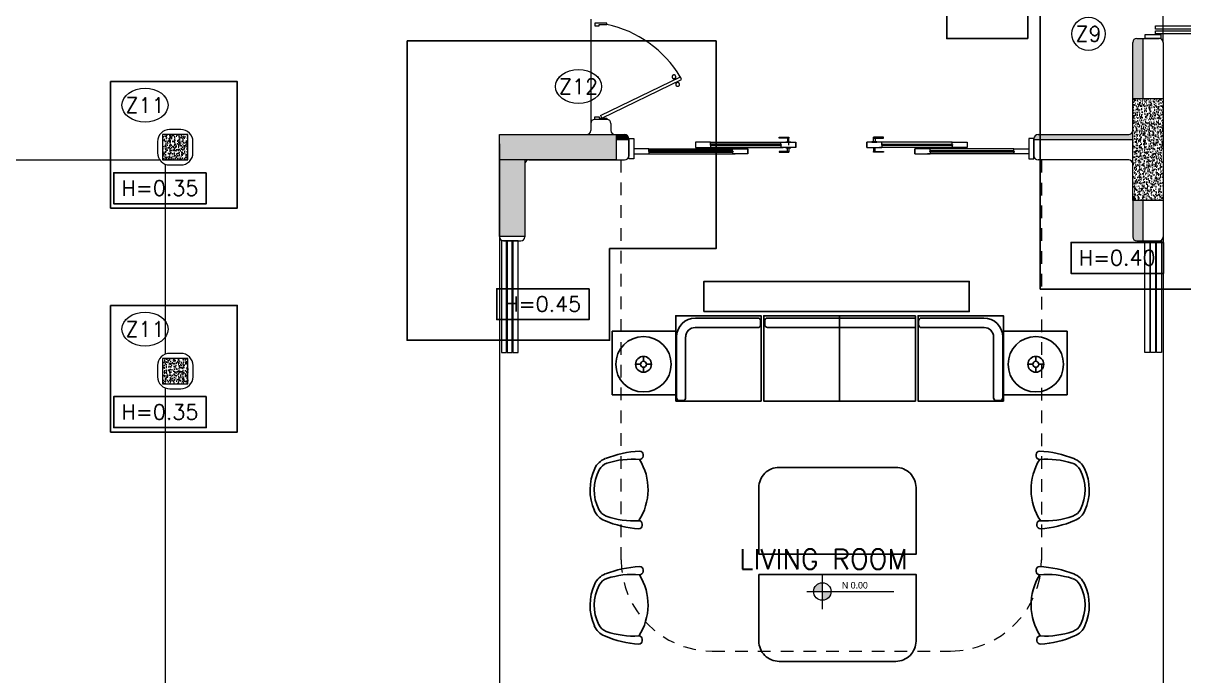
# Model space of a CAD drawing. Header units: metres. Extents: x -232 to 581, y 30 to 789.
# Drawn here: x 108.76 to 120.22, y 527.77 to 534.21 of the extents above; entities that cross this region are included whole.
import ezdxf

# ---------------------------------------------------------------- set-up
doc = ezdxf.new("R2010")
doc.units = ezdxf.units.M
doc.linetypes.add('CONTINUA', pattern=[0])
doc.linetypes.add('HIDDEN2', pattern=[0.1875, 0.125, -0.0625])
for name, color, linetype, lineweight in [('0-S-GRID-IDEN', 1, 'Continuous', 9), ('A-DOOR', 35, 'Continuous', 5), ('A-WALL', 250, 'Continuous', 20), ('baños', 140, 'Continuous', 0), ('Columnas', 7, 'Continuous', 18), ('piscina', 131, 'Continuous', 0), ('SE-2', 252, 'Continuous', 9), ('textos', 7, 'Continuous', 0)]:
    doc.layers.add(name, color=color, linetype=linetype, lineweight=lineweight)
for name, color, linetype in [('001-DIMTEXTO', 4, 'Continuous'), ('DIMTEXTO', 4, 'Continuous'), ('HATCH', 8, 'Continuous'), ('MOBILIARIOS', 252, 'Continuous'), ('ZAPATAS', 6, 'Continuous')]:
    doc.layers.add(name, color=color, linetype=linetype)
doc.layers.add('PISO', color=7, linetype='Continuous', lineweight=5, true_color=0xe6e6e6)
doc.layers.add('Techos 1', color=7, linetype='HIDDEN2', lineweight=9, true_color=0x42391a)
doc.layers.add('RELLENO SECCION', color=8, linetype='Continuous', lineweight=0, transparency=0.4)
doc.styles.add('ESC100-2mm', font='arial.ttf', dxfattribs={"height": 0.15})
doc.styles.add('SMPLEX', font='simplex.shx')
doc.styles.get("Standard").update_dxf_attribs({"font": 'arial.ttf'})
pattern_1 = [(50, (109.59505, -7.243447), (0.058299094, -0.005100507), [0.006096, -0.067056]), (355, (109.59505, -7.24345), (-0.011277895, 0.06113819), [0.0048768, -0.053644987]), (100.451445, (109.59991, -7.24387), (0.0470212, 0.05603768), [0.005180803, -0.056988878]), (46.1842, (109.59505, -7.22719), (0.086745293, -0.013453545), [0.009144, -0.100584]), (96.63556, (109.60228, -7.22831), (0.07596932, 0.07917636), [0.00777121, -0.085483395]), (351.18415, (109.59505, -7.22719), (0.07596932, 0.07917636), [0.00731519, -0.080467114]), (21, (109.60318, -7.231255), (0.048516605, -0.032724863), [0.006096, -0.067056]), (326, (109.60318, -7.231255), (0.01977665, 0.05894015), [0.0048768, -0.0536448]), (71.451445, (109.607223, -7.23398), (0.068293254, 0.026215286), [0.005180803, -0.05698878]), (37.5, (109.595052, -7.243447), (0.000988353, 0.0270576124), [0, -0.05299456, 0, -0.0544576, 0, -0.053848]), (7.5, (109.595052, -7.243447), (0.021382292, 0.032057784), [0, -0.03104896, 0, -0.05177536, 0, -0.0205232]), (327.5, (109.576927, -7.243447), (0.0433889905, -0.001833198), [0, -0.02032, 0, -0.0633984, 0, -0.0841248]), (317.5, (109.5688, -7.243447), (0.047401338, 0.008136477), [0, -0.026416, 0, -0.04210304, 0, -0.0597408])]

# ---------------------------------------------------------------- blocks, each defined once
blk = doc.blocks.new('20.03 cimentacion')
at = {"layer": 'DIMTEXTO', "color": 18, "true_color": 0x000000}
for points in [[(112.568, -8.157), (111.655, -8.157), (111.655, -8.463), (112.568, -8.463)], [(122.015, -8.845), (121.103, -8.845), (121.103, -9.151), (122.015, -9.151)], [(116.346, -9.301), (115.434, -9.301), (115.434, -9.606), (116.346, -9.606)], [(112.568, -10.367), (111.655, -10.367), (111.655, -10.673), (112.568, -10.673)]]:
    blk.add_lwpolyline(points, close=True, dxfattribs=at)
at = {"layer": 'ZAPATAS', "color": 18, "lineweight": 25, "true_color": 0x000000}
for points in [[(120.799, -6.501), (122.899, -6.501), (122.899, -9.305), (120.799, -9.305)], [(114.549, -6.856), (114.549, -9.81), (116.549, -9.81), (116.549, -8.906), (117.599, -8.906), (117.599, -6.856)], [(111.624, -7.256), (112.874, -7.256), (112.874, -8.506), (111.624, -8.506)], [(111.624, -9.466), (112.874, -9.466), (112.874, -10.716), (111.624, -10.716)]]:
    blk.add_lwpolyline(points, close=True, dxfattribs=at)
at = {"layer": 'DIMTEXTO', "color": 18, "true_color": 0x000000, "char_height": 0.15, "attachment_point": 5, "rotation": 0, "style": 'SMPLEX', "bg_fill": 3, "box_fill_scale": 1.1, "bg_fill_color": 256, "bg_fill_true_color": 13158600, "bg_fill_transparency": 0}
for s, insert in [('\\A1;Z9', (121.275, -6.786)), ('\\A1;Z12', (116.242, -7.305)), ('\\A1;Z11', (111.963, -7.49)), ('\\A1;H=0.35', (112.111, -8.308)), ('\\A1;H=0.40', (121.558, -8.996)), ('\\A1;H=0.45', (115.889, -9.452)), ('\\A1;Z11', (111.963, -9.7)), ('\\A1;H=0.35', (112.111, -10.518))]:
    blk.add_mtext(s, dxfattribs=dict(at, insert=insert))
at = {"layer": '0-S-GRID-IDEN', "color": 18, "true_color": 0x000000}
blk.add_circle((121.275, -6.786), 0.164, dxfattribs=at)
for centre in [(116.242, -7.305), (111.963, -7.49), (111.963, -9.7)]:
    blk.add_ellipse(centre, major_axis=(0.228, 0), ratio=0.736432, dxfattribs=at)
blk = doc.blocks.new('puerta 1.00')
at = {"layer": 'A-DOOR'}
for p, q in [((-0.15, -0.012), (-0.937, -0.395)), ((-0.138, -0.038), (-0.925, -0.42)), ((-0.138, -0.038), (-0.15, -0.012)), ((-0.937, -0.395), (-0.925, -0.42)), ((-0.895, -0.374), (-0.9, -0.364)), ((-0.878, -0.366), (-0.883, -0.356)), ((-0.882, -0.4), (-0.877, -0.41)), ((-0.865, -0.392), (-0.86, -0.402))]:
    blk.add_line(p, q, dxfattribs=at)
for points in [[(-0.08, 0), (-0.08, -0.025), (-0.125, -0.025), (-0.125, -0.012), (-0.2, -0.012), (-0.2, 0), (-0.08, 0)], [(-0.08, -0.95), (-0.08, -0.925), (-0.125, -0.925), (-0.125, -0.937), (-0.2, -0.937), (-0.2, -0.95), (-0.08, -0.95)]]:
    blk.add_lwpolyline(points, dxfattribs=at)
blk.add_arc((0.037, 0.16), 1.123, 211.1336, 257.8343, dxfattribs=at)
for points in [[(-0.898, -0.364), (-0.903, -0.364), (-0.912, -0.359), (-0.917, -0.35), (-0.917, -0.34), (-0.912, -0.332), (-0.903, -0.327), (-0.893, -0.327), (-0.884, -0.332), (-0.879, -0.34), (-0.879, -0.35), (-0.884, -0.359), (-0.893, -0.364), (-0.898, -0.364)], [(-0.862, -0.439), (-0.867, -0.439), (-0.875, -0.434), (-0.88, -0.426), (-0.88, -0.416), (-0.875, -0.407), (-0.867, -0.402), (-0.857, -0.402), (-0.848, -0.407), (-0.843, -0.416), (-0.843, -0.426), (-0.848, -0.434), (-0.857, -0.439), (-0.862, -0.439)]]:
    blk.add_open_spline(points, degree=2, dxfattribs=at)
blk = doc.blocks.new('A$C19a6c55b')
at = {"layer": 'A-DOOR'}
for points in [[(0, 3.563), (0.155, 3.563), (0.155, 3.6), (0, 3.6)], [(0.101, 3.525), (1.036, 3.525), (1.036, 3.555), (0.101, 3.555)], [(0.101, 3.477), (1.036, 3.477), (1.036, 3.508), (0.101, 3.508)], [(0.101, 0.123), (1.036, 0.123), (1.036, 0.092), (0.101, 0.092)], [(0, 0.037), (0.155, 0.037), (0.155, 0), (0, 0)], [(0.101, 0.075), (1.036, 0.075), (1.036, 0.045), (0.101, 0.045)]]:
    blk.add_lwpolyline(points, close=True, dxfattribs=at)
blk = doc.blocks.new('A$Ce5805d30')
at = {"layer": 'MOBILIARIOS'}
for p, q in [((0.5483, 0.5483, -0.3418), (0, 0.5483, -0.3418)), ((0, 0.5483, -0.3418), (0, 0, -0.3418)), ((0.5483, 0, -0.3418), (0.5483, 0.5483, -0.3418)), ((0.2635, 0.2954, -0.3418), (0.2635, 0.338, -0.3418)), ((0.2379, 0.2699, -0.3418), (0.1954, 0.2699, -0.3418)), ((0.2635, 0.2444, -0.3418), (0.2635, 0.2018, -0.3418)), ((0.289, 0.2699, -0.3418), (0.3315, 0.2699, -0.3418)), ((0, 0, -0.3418), (0.5483, 0, -0.3418))]:
    blk.add_line(p, q, dxfattribs=at)
for radius in [0.2382, 0.0681, 0.0255]:
    blk.add_circle((0.2635, 0.2699, -0.3418), radius, dxfattribs=at)
blk = doc.blocks.new('20.03.2026 LN 09 PRIMER NIVEL ARQ')
at = {"layer": 'HATCH'}
h = blk.add_hatch(dxfattribs=at)
h.set_pattern_fill('AR-CONC', color=1, scale=0.00032)
h.set_pattern_definition(pattern_1)
h.paths.add_polyline_path([(16.214, -48.893), (15.914, -48.893), (15.914, -47.888), (16.214, -47.888)])
h = blk.add_hatch(dxfattribs=at)
h.set_pattern_fill('AR-CONC', color=1, scale=0.00032)
h.set_pattern_definition(pattern_1)
h.paths.add_polyline_path([(6.339, -48.493), (6.589, -48.493), (6.589, -48.243), (6.339, -48.243)])
h = blk.add_hatch(dxfattribs=at)
h.set_pattern_fill('AR-CONC', color=1, scale=0.00032)
h.set_pattern_definition(pattern_1)
h.paths.add_polyline_path([(9.914, -49.248), (9.664, -49.248), (9.664, -48.243), (10.814, -48.243), (10.814, -48.493), (9.914, -48.493)])
h = blk.add_hatch(dxfattribs=at)
h.set_pattern_fill('AR-CONC', color=1, scale=0.00032)
h.set_pattern_definition(pattern_1)
h.paths.add_polyline_path([(6.339, -50.703), (6.589, -50.703), (6.589, -50.453), (6.339, -50.453)])
at = {"layer": 'RELLENO SECCION'}
h = blk.add_hatch(color=1, dxfattribs=at)
h.dxf.hatch_style = 1
h.paths.add_polyline_path([(15.914, -47.888), (16.014, -47.888), (16.014, -47.293), (15.954, -47.293, 0.414214), (15.914, -47.333)])
h = blk.add_hatch(color=1, dxfattribs=at)
h.dxf.hatch_style = 1
h.paths.add_polyline_path([(14.979, -48.243, 0.414214), (14.939, -48.283), (14.939, -48.293), (15.914, -48.293), (15.914, -48.203, -0.414214), (15.874, -48.243)])
h = blk.add_hatch(color=1, dxfattribs=at)
h.dxf.hatch_style = 1
h.paths.add_polyline_path([(10.814, -48.243), (10.814, -48.293), (10.939, -48.293), (10.939, -48.283, 0.414297), (10.899, -48.243)])
h = blk.add_hatch(color=1, dxfattribs=at)
h.dxf.hatch_style = 1
h.paths.add_polyline_path([(16.014, -48.893), (15.914, -48.893), (15.914, -49.253, 0.414214), (15.954, -49.293), (16.014, -49.293)])
at = {"layer": 'textos', "transparency": 33554534}
h = blk.add_hatch(color=1, dxfattribs=at)
h.dxf.hatch_style = 1
h.paths.add_polyline_path([(12.85, -52.668, 0.414214), (12.764, -52.754), (12.85, -52.754)])
h.paths.add_polyline_path([(12.937, -52.754), (12.85, -52.754), (12.85, -52.841, 0.414214)])
at = {"layer": 'A-DOOR', "color": 1}
for p, q in [((11.747, -48.319), (11.597, -48.319)), ((11.597, -48.319), (11.597, -48.369)), ((11.747, -48.319), (11.597, -48.319)), ((11.597, -48.319), (11.597, -48.369)), ((11.747, -48.341), (11.747, -48.319)), ((11.747, -48.319), (12.465, -48.319)), ((11.747, -48.341), (11.747, -48.319)), ((11.747, -48.319), (12.465, -48.319)), ((11.752, -48.336), (11.747, -48.336)), ((11.752, -48.336), (11.747, -48.336)), ((11.752, -48.336), (11.752, -48.341)), ((12.434, -48.336), (11.752, -48.336)), ((11.752, -48.336), (11.752, -48.341)), ((12.434, -48.336), (11.752, -48.336)), ((12.434, -48.336), (12.439, -48.336)), ((12.434, -48.336), (12.434, -48.341)), ((12.434, -48.336), (12.439, -48.336)), ((12.434, -48.336), (12.434, -48.341)), ((12.439, -48.319), (12.589, -48.319)), ((12.439, -48.341), (12.439, -48.319)), ((12.439, -48.319), (12.589, -48.319)), ((12.439, -48.341), (12.439, -48.319)), ((12.506, -48.278), (12.506, -48.314)), ((12.506, -48.278), (12.506, -48.314)), ((12.521, -48.313), (12.521, -48.269)), ((12.521, -48.349), (12.521, -48.304)), ((12.589, -48.369), (12.589, -48.319)), ((12.589, -48.319), (12.589, -48.369)), ((12.589, -48.369), (12.589, -48.319)), ((12.589, -48.319), (12.589, -48.369)), ((13.289, -48.369), (13.289, -48.319)), ((13.439, -48.319), (13.289, -48.319)), ((13.289, -48.319), (13.289, -48.369)), ((13.289, -48.369), (13.289, -48.319)), ((13.439, -48.319), (13.289, -48.319)), ((13.289, -48.319), (13.289, -48.369)), ((13.356, -48.314), (13.356, -48.269)), ((13.356, -48.314), (13.356, -48.269)), ((13.371, -48.278), (13.371, -48.314)), ((13.371, -48.278), (13.371, -48.314)), ((14.131, -48.319), (13.413, -48.319)), ((14.131, -48.319), (13.413, -48.319)), ((13.439, -48.341), (13.439, -48.319)), ((13.439, -48.341), (13.439, -48.319)), ((13.444, -48.336), (13.439, -48.336)), ((13.444, -48.336), (13.439, -48.336)), ((13.444, -48.336), (14.126, -48.336)), ((13.444, -48.336), (13.444, -48.341)), ((13.444, -48.336), (14.126, -48.336)), ((13.444, -48.336), (13.444, -48.341)), ((14.126, -48.336), (14.131, -48.336)), ((14.126, -48.336), (14.126, -48.341)), ((14.126, -48.336), (14.131, -48.336)), ((14.126, -48.336), (14.126, -48.341)), ((14.131, -48.319), (14.281, -48.319)), ((14.131, -48.341), (14.131, -48.319)), ((14.131, -48.319), (14.281, -48.319)), ((14.131, -48.341), (14.131, -48.319)), ((14.281, -48.319), (14.281, -48.369)), ((14.281, -48.319), (14.281, -48.369)), ((11.139, -48.383), (10.989, -48.383)), ((10.989, -48.383), (10.989, -48.433)), ((11.139, -48.383), (10.989, -48.383)), ((10.989, -48.383), (10.989, -48.433)), ((10.989, -48.433), (11.139, -48.433)), ((10.989, -48.433), (11.139, -48.433)), ((11.134, -48.406), (11.134, -48.411)), ((11.134, -48.406), (11.969, -48.406)), ((11.134, -48.406), (11.134, -48.411)), ((11.134, -48.406), (11.969, -48.406)), ((11.134, -48.411), (11.969, -48.411)), ((11.134, -48.411), (11.969, -48.411)), ((11.139, -48.406), (11.139, -48.383)), ((11.139, -48.383), (11.99, -48.383)), ((11.139, -48.406), (11.139, -48.383)), ((11.139, -48.383), (11.99, -48.383)), ((11.144, -48.401), (11.139, -48.401)), ((11.144, -48.401), (11.139, -48.401)), ((11.139, -48.411), (11.139, -48.433)), ((11.139, -48.411), (11.139, -48.433)), ((11.144, -48.415), (11.139, -48.415)), ((11.144, -48.415), (11.139, -48.415)), ((11.139, -48.433), (11.99, -48.433)), ((11.139, -48.433), (11.99, -48.433)), ((11.144, -48.401), (11.144, -48.406)), ((11.959, -48.401), (11.144, -48.401)), ((11.144, -48.401), (11.144, -48.406)), ((11.959, -48.401), (11.144, -48.401)), ((11.144, -48.415), (11.144, -48.411)), ((11.144, -48.415), (11.144, -48.411)), ((11.144, -48.415), (11.959, -48.415)), ((11.144, -48.415), (11.959, -48.415)), ((11.597, -48.369), (11.747, -48.369)), ((11.597, -48.369), (11.747, -48.369)), ((11.742, -48.341), (11.742, -48.346)), ((11.742, -48.341), (12.444, -48.341)), ((11.742, -48.341), (11.742, -48.346)), ((11.742, -48.341), (12.444, -48.341)), ((11.742, -48.346), (12.444, -48.346)), ((11.742, -48.346), (12.444, -48.346)), ((11.747, -48.346), (11.747, -48.369)), ((11.747, -48.346), (11.747, -48.369)), ((11.752, -48.351), (11.747, -48.351)), ((11.752, -48.351), (11.747, -48.351)), ((11.747, -48.369), (12.465, -48.369)), ((11.747, -48.369), (12.465, -48.369)), ((11.752, -48.351), (11.752, -48.346)), ((11.752, -48.351), (11.752, -48.346)), ((11.752, -48.351), (12.434, -48.351)), ((11.752, -48.351), (12.434, -48.351)), ((11.959, -48.401), (11.964, -48.401)), ((11.959, -48.401), (11.959, -48.406)), ((11.959, -48.401), (11.964, -48.401)), ((11.959, -48.401), (11.959, -48.406)), ((11.959, -48.415), (11.959, -48.411)), ((11.959, -48.415), (11.959, -48.411)), ((11.959, -48.415), (11.964, -48.415)), ((11.959, -48.415), (11.964, -48.415)), ((11.964, -48.383), (12.114, -48.383)), ((11.964, -48.406), (11.964, -48.383)), ((11.964, -48.383), (12.114, -48.383)), ((11.964, -48.406), (11.964, -48.383)), ((11.964, -48.411), (11.964, -48.433)), ((11.964, -48.411), (11.964, -48.433)), ((12.114, -48.433), (11.964, -48.433)), ((12.114, -48.433), (11.964, -48.433)), ((11.969, -48.406), (11.969, -48.411)), ((11.969, -48.406), (11.969, -48.411)), ((12.114, -48.433), (12.114, -48.383)), ((12.114, -48.383), (12.114, -48.433)), ((12.114, -48.433), (12.114, -48.383)), ((12.114, -48.383), (12.114, -48.433)), ((12.434, -48.351), (12.434, -48.346)), ((12.434, -48.351), (12.434, -48.346)), ((12.434, -48.351), (12.439, -48.351)), ((12.434, -48.351), (12.439, -48.351)), ((12.439, -48.346), (12.439, -48.369)), ((12.439, -48.346), (12.439, -48.369)), ((12.589, -48.369), (12.439, -48.369)), ((12.589, -48.369), (12.439, -48.369)), ((12.444, -48.341), (12.444, -48.346)), ((12.444, -48.341), (12.444, -48.346)), ((12.506, -48.409), (12.506, -48.374)), ((12.506, -48.409), (12.506, -48.374)), ((12.521, -48.374), (12.521, -48.418)), ((12.521, -48.374), (12.521, -48.418)), ((13.289, -48.369), (13.439, -48.369)), ((13.289, -48.369), (13.439, -48.369)), ((13.356, -48.374), (13.356, -48.418)), ((13.356, -48.374), (13.356, -48.418)), ((13.371, -48.409), (13.371, -48.374)), ((13.371, -48.409), (13.371, -48.374)), ((14.131, -48.369), (13.413, -48.369)), ((14.131, -48.369), (13.413, -48.369)), ((14.136, -48.341), (13.434, -48.341)), ((13.434, -48.341), (13.434, -48.346)), ((14.136, -48.341), (13.434, -48.341)), ((13.434, -48.341), (13.434, -48.346)), ((14.136, -48.346), (13.434, -48.346)), ((14.136, -48.346), (13.434, -48.346)), ((13.439, -48.346), (13.439, -48.369)), ((13.439, -48.346), (13.439, -48.369)), ((13.444, -48.351), (13.439, -48.351)), ((13.444, -48.351), (13.439, -48.351)), ((13.444, -48.351), (13.444, -48.346)), ((13.444, -48.351), (13.444, -48.346)), ((14.126, -48.351), (13.444, -48.351)), ((14.126, -48.351), (13.444, -48.351)), ((13.764, -48.433), (13.764, -48.383)), ((13.914, -48.383), (13.764, -48.383)), ((13.764, -48.383), (13.764, -48.433)), ((13.764, -48.433), (13.764, -48.383)), ((13.914, -48.383), (13.764, -48.383)), ((13.764, -48.383), (13.764, -48.433)), ((13.764, -48.433), (13.914, -48.433)), ((13.764, -48.433), (13.914, -48.433)), ((14.739, -48.383), (13.888, -48.383)), ((14.739, -48.383), (13.888, -48.383)), ((14.739, -48.433), (13.888, -48.433)), ((14.739, -48.433), (13.888, -48.433)), ((14.744, -48.406), (13.909, -48.406)), ((13.909, -48.406), (13.909, -48.411)), ((14.744, -48.406), (13.909, -48.406)), ((13.909, -48.406), (13.909, -48.411)), ((14.744, -48.411), (13.909, -48.411)), ((14.744, -48.411), (13.909, -48.411)), ((13.914, -48.406), (13.914, -48.383)), ((13.914, -48.406), (13.914, -48.383)), ((13.919, -48.401), (13.914, -48.401)), ((13.919, -48.401), (13.914, -48.401)), ((13.914, -48.411), (13.914, -48.433)), ((13.914, -48.411), (13.914, -48.433)), ((13.919, -48.415), (13.914, -48.415)), ((13.919, -48.415), (13.914, -48.415)), ((13.919, -48.401), (14.734, -48.401)), ((13.919, -48.401), (13.919, -48.406)), ((13.919, -48.401), (14.734, -48.401)), ((13.919, -48.401), (13.919, -48.406)), ((13.919, -48.415), (13.919, -48.411)), ((13.919, -48.415), (13.919, -48.411)), ((14.734, -48.415), (13.919, -48.415)), ((14.734, -48.415), (13.919, -48.415)), ((14.126, -48.351), (14.126, -48.346)), ((14.126, -48.351), (14.126, -48.346)), ((14.126, -48.351), (14.131, -48.351)), ((14.126, -48.351), (14.131, -48.351)), ((14.131, -48.346), (14.131, -48.369)), ((14.131, -48.346), (14.131, -48.369)), ((14.281, -48.369), (14.131, -48.369)), ((14.281, -48.369), (14.131, -48.369)), ((14.136, -48.341), (14.136, -48.346)), ((14.136, -48.341), (14.136, -48.346)), ((14.734, -48.401), (14.739, -48.401)), ((14.734, -48.401), (14.734, -48.406)), ((14.734, -48.401), (14.739, -48.401)), ((14.734, -48.401), (14.734, -48.406)), ((14.734, -48.415), (14.734, -48.411)), ((14.734, -48.415), (14.734, -48.411)), ((14.734, -48.415), (14.739, -48.415)), ((14.734, -48.415), (14.739, -48.415)), ((14.739, -48.383), (14.889, -48.383)), ((14.739, -48.406), (14.739, -48.383)), ((14.739, -48.383), (14.889, -48.383)), ((14.739, -48.406), (14.739, -48.383)), ((14.739, -48.411), (14.739, -48.433)), ((14.739, -48.411), (14.739, -48.433)), ((14.889, -48.433), (14.739, -48.433)), ((14.889, -48.433), (14.739, -48.433)), ((14.744, -48.406), (14.744, -48.411)), ((14.744, -48.406), (14.744, -48.411)), ((14.889, -48.383), (14.889, -48.433)), ((14.889, -48.383), (14.889, -48.433))]:
    blk.add_line(p, q, dxfattribs=at)
for points in [[(10.989, -48.483), (10.939, -48.483), (10.939, -48.283), (10.989, -48.283)], [(10.989, -48.483), (10.939, -48.483), (10.939, -48.283), (10.989, -48.283)], [(12.521, -48.269), (12.521, -48.278), (12.424, -48.278), (12.424, -48.269)], [(12.521, -48.269), (12.521, -48.278), (12.424, -48.278), (12.424, -48.269)], [(12.539, -48.319), (12.489, -48.319), (12.489, -48.314), (12.539, -48.314)], [(12.539, -48.319), (12.489, -48.319), (12.489, -48.314), (12.539, -48.314)], [(13.339, -48.319), (13.389, -48.319), (13.389, -48.314), (13.339, -48.314)], [(13.339, -48.319), (13.389, -48.319), (13.389, -48.314), (13.339, -48.314)], [(13.356, -48.269), (13.356, -48.278), (13.454, -48.278), (13.454, -48.269)], [(13.356, -48.269), (13.356, -48.278), (13.454, -48.278), (13.454, -48.269)], [(14.889, -48.483), (14.939, -48.483), (14.939, -48.283), (14.889, -48.283)], [(14.889, -48.483), (14.939, -48.483), (14.939, -48.283), (14.889, -48.283)], [(12.521, -48.418), (12.521, -48.409), (12.424, -48.409), (12.424, -48.418)], [(12.521, -48.418), (12.521, -48.409), (12.424, -48.409), (12.424, -48.418)], [(12.539, -48.369), (12.489, -48.369), (12.489, -48.374), (12.539, -48.374)], [(12.539, -48.369), (12.489, -48.369), (12.489, -48.374), (12.539, -48.374)], [(13.339, -48.369), (13.389, -48.369), (13.389, -48.374), (13.339, -48.374)], [(13.339, -48.369), (13.389, -48.369), (13.389, -48.374), (13.339, -48.374)], [(13.356, -48.418), (13.356, -48.409), (13.454, -48.409), (13.454, -48.418)], [(13.356, -48.418), (13.356, -48.409), (13.454, -48.409), (13.454, -48.418)], [(9.684, -50.393), (9.734, -50.393), (9.734, -49.293), (9.684, -49.293)], [(9.739, -50.393), (9.789, -50.393), (9.789, -49.293), (9.739, -49.293)], [(9.797, -50.393), (9.847, -50.393), (9.847, -49.293), (9.797, -49.293)], [(16.034, -49.293), (16.084, -49.293), (16.084, -50.393), (16.034, -50.393)], [(16.089, -49.293), (16.139, -49.293), (16.139, -50.393), (16.089, -50.393)], [(16.147, -49.293), (16.197, -49.293), (16.197, -50.393), (16.147, -50.393)]]:
    blk.add_lwpolyline(points, close=True, dxfattribs=at)
at = {"layer": 'A-WALL', "color": 1}
for p, q in [((15.954, -47.293), (16.174, -47.293)), ((16.014, -47.293), (16.014, -47.888)), ((15.914, -47.888), (15.914, -47.333)), ((16.214, -47.333), (16.214, -48.543)), ((10.724, -48.093), (10.604, -48.093)), ((10.564, -48.133), (10.564, -48.203)), ((10.764, -48.133), (10.764, -48.203)), ((9.664, -48.333), (9.664, -49.253)), ((10.814, -48.243), (10.899, -48.243)), ((10.814, -48.293), (10.939, -48.293)), ((10.939, -48.283), (10.939, -48.455)), ((10.939, -48.328), (10.939, -48.438)), ((14.939, -48.283), (14.939, -48.453)), ((14.939, -48.293), (15.914, -48.293)), ((14.939, -48.328), (14.939, -48.438)), ((14.979, -48.243), (15.874, -48.243)), ((9.954, -48.493), (10.899, -48.493)), ((15.874, -48.493), (14.979, -48.493)), ((16.214, -48.543), (16.214, -49.253)), ((9.914, -48.583), (9.914, -49.253)), ((15.914, -48.893), (15.914, -49.253)), ((16.014, -48.893), (16.014, -49.293)), ((15.954, -49.293), (16.174, -49.293))]:
    blk.add_line(p, q, dxfattribs=at)
at = {"layer": 'A-WALL', "color": 1, "transparency": 33554684}
for p, q in [((9.704, -49.293), (9.874, -49.293)), ((9.794, -49.293), (9.734, -49.293))]:
    blk.add_line(p, q, dxfattribs=at)
at = {"layer": 'A-WALL', "color": 1}
for points in [[(6.408, -48.543), (6.518, -48.543, 0.414214), (6.638, -48.423), (6.638, -48.313, 0.414214), (6.518, -48.193), (6.408, -48.193, 0.414214), (6.288, -48.313), (6.288, -48.423, 0.414214)], [(6.409, -50.753), (6.519, -50.753, 0.414214), (6.639, -50.633), (6.639, -50.523, 0.414214), (6.519, -50.403), (6.409, -50.403, 0.414214), (6.289, -50.523), (6.289, -50.633, 0.414214)]]:
    blk.add_lwpolyline(points, format="xyb", close=True, dxfattribs=at)
for centre, start, end in [((15.954, -47.333), 90, 180), ((16.174, -47.333), 0, 90), ((10.604, -48.133), 90, 180), ((10.724, -48.133), 360, 90), ((10.524, -48.203), 270, 0), ((10.804, -48.203), 180, 270), ((15.874, -48.203), 270, 360), ((10.899, -48.283), 0, 90), ((14.979, -48.283), 90, 180), ((10.899, -48.453), 270, 0), ((14.979, -48.453), 180, 270), ((9.954, -48.533), 90.0048, 180), ((15.874, -48.533), 360, 90), ((9.704, -49.253), 180, 270), ((9.874, -49.253), 270, 0), ((15.954, -49.253), 180, 270), ((16.174, -49.253), 270, 0)]:
    blk.add_arc(centre, 0.04, start, end, dxfattribs=at)
at = {"layer": 'Columnas', "color": 1}
for points in [[(16.214, -48.893), (15.914, -48.893), (15.914, -47.888), (16.214, -47.888)], [(6.339, -48.493), (6.589, -48.493), (6.589, -48.243), (6.339, -48.243)], [(9.664, -48.243), (10.814, -48.243), (10.814, -48.493), (9.664, -48.493)], [(6.339, -50.703), (6.589, -50.703), (6.589, -50.453), (6.339, -50.453)]]:
    blk.add_lwpolyline(points, close=True, dxfattribs=at)
blk.add_lwpolyline([(9.914, -49.248), (9.664, -49.248), (9.664, -48.243), (10.814, -48.243), (10.814, -48.493), (9.914, -48.493), (9.914, -49.248)], dxfattribs=at)
at = {"layer": 'MOBILIARIOS', "color": 1}
for p, q in [((11.41, -50.054), (11.41, -50.054)), ((11.598, -50.054), (12.213, -50.054)), ((13.021, -50.032), (13.021, -50.874)), ((13.769, -50.874), (13.769, -50.032)), ((14.444, -50.054), (13.828, -50.054)), ((12.213, -50.148), (11.595, -50.148)), ((12.241, -50.082), (12.241, -50.12)), ((13.8, -50.082), (13.8, -50.12)), ((13.828, -50.148), (14.447, -50.148)), ((11.41, -50.841), (11.41, -50.241)), ((11.501, -50.241), (11.501, -50.841)), ((14.54, -50.241), (14.54, -50.841)), ((14.631, -50.841), (14.631, -50.241)), ((11.473, -50.869), (11.439, -50.869)), ((14.568, -50.869), (14.603, -50.869)), ((11.081, -51.402), (11.081, -51.418)), ((14.96, -51.402), (14.96, -51.418)), ((11.073, -52.087), (11.073, -52.102)), ((14.968, -52.087), (14.968, -52.102)), ((11.081, -52.54), (11.081, -52.556)), ((14.96, -52.54), (14.96, -52.556)), ((11.073, -53.225), (11.073, -53.241)), ((14.968, -53.225), (14.968, -53.241))]:
    blk.add_line(p, q, dxfattribs=at)
for points in [[(14.878, -47.296), (14.078, -47.296), (14.078, -46.547, -0.414214), (14.128, -46.497), (14.878, -46.497)], [(12.424, -51.528), (13.575, -51.528, -0.414214), (13.775, -51.728), (13.775, -52.385), (12.224, -52.385), (12.224, -51.728, -0.414214)], [(12.224, -52.585), (13.775, -52.585), (13.775, -53.243, -0.414214), (13.575, -53.443), (12.424, -53.443, -0.414214), (12.224, -53.243)]]:
    blk.add_lwpolyline(points, format="xyb", close=True, dxfattribs=at)
for points in [[(11.682, -49.991), (14.3, -49.991), (14.3, -49.693), (11.682, -49.693)], [(11.404, -50.874), (12.246, -50.874), (12.246, -50.032), (11.404, -50.032)], [(14.637, -50.874), (13.795, -50.874), (13.795, -50.032), (14.637, -50.032)]]:
    blk.add_lwpolyline(points, close=True, dxfattribs=at)
blk.add_lwpolyline([(13.769, -50.032), (12.272, -50.032), (12.272, -50.874), (13.769, -50.874)], dxfattribs=at)
blk.add_lwpolyline([(13.769, -50.147), (12.31, -50.147, -0.414214), (12.282, -50.119), (12.282, -50.082, -0.414214), (12.31, -50.054), (13.769, -50.054)], format="xyb", dxfattribs=at)
for centre, radius, start, end in [((11.598, -50.241), 0.187, 90, 180), ((12.213, -50.082), 0.0281, 360, 90), ((13.828, -50.082), 0.0281, 90, 180), ((14.444, -50.241), 0.187, 0, 90), ((11.595, -50.241), 0.0936, 90, 180), ((12.213, -50.12), 0.0281, 270, 0), ((13.828, -50.12), 0.0281, 180, 270), ((14.447, -50.241), 0.0936, 0, 90), ((11.439, -50.841), 0.0281, 180, 270), ((11.473, -50.841), 0.0281, 270, 0), ((14.568, -50.841), 0.0281, 180, 270), ((14.603, -50.841), 0.0281, 270, 0), ((11.089, -52.387), 1.019, 92.3221, 111.9148), ((11.048, -51.417), 0.0326, 265.449, 359.3242), ((11.049, -51.402), 0.0326, 359.3242, 92.3221), ((14.993, -51.402), 0.0326, 87.6779, 180.6758), ((14.993, -51.417), 0.0326, 180.6758, 274.551), ((14.953, -52.387), 1.019, 68.0852, 87.6779), ((11.053, -51.752), 0.496, 154.6559, 203.9924), ((10.781, -51.623), 0.196, 111.9148, 154.6559), ((10.764, -51.611), 0.13, 107.7326, 152.7473), ((10.979, -52.286), 0.839, 85.449, 107.7326), ((10.566, -51.746), 0.564, 326.9072, 31.7411), ((15.475, -51.746), 0.564, 148.2589, 213.0928), ((15.062, -52.286), 0.839, 72.2674, 94.551), ((15.278, -51.611), 0.13, 27.2527, 72.2674), ((15.26, -51.623), 0.196, 25.3441, 68.0852), ((14.989, -51.752), 0.496, 336.0076, 25.3441), ((11.037, -51.752), 0.438, 152.7473, 205.901), ((15.005, -51.752), 0.438, 334.099, 27.2527), ((10.778, -51.874), 0.196, 203.9924, 246.7335), ((10.76, -51.886), 0.13, 205.901, 250.9157), ((15.281, -51.886), 0.13, 289.0843, 334.099), ((15.263, -51.874), 0.196, 293.2665, 336.0076), ((11.104, -51.117), 1.019, 246.7335, 266.3262), ((10.992, -51.217), 0.839, 250.9157, 273.1993), ((11.04, -52.102), 0.0326, 266.3262, 359.3242), ((11.04, -52.087), 0.0326, 359.3242, 93.1993), ((15.001, -52.087), 0.0326, 86.8007, 180.6758), ((15.001, -52.102), 0.0326, 180.6758, 273.6738), ((15.049, -51.217), 0.839, 266.8007, 289.0843), ((14.938, -51.117), 1.019, 273.6738, 293.2665), ((11.089, -53.526), 1.019, 92.3221, 111.9148), ((11.048, -52.555), 0.0326, 265.449, 359.3242), ((11.049, -52.54), 0.0326, 359.3242, 92.3221), ((14.993, -52.54), 0.0326, 87.6779, 180.6758), ((14.993, -52.555), 0.0326, 180.6758, 274.551), ((14.953, -53.526), 1.019, 68.0852, 87.6779), ((11.053, -52.89), 0.496, 154.6559, 203.9924), ((11.037, -52.89), 0.438, 152.7473, 205.901), ((10.781, -52.762), 0.196, 111.9148, 154.6559), ((10.764, -52.749), 0.13, 107.7326, 152.7473), ((10.979, -53.424), 0.839, 85.449, 107.7326), ((10.566, -52.885), 0.564, 326.9072, 31.7411), ((15.475, -52.885), 0.564, 148.2589, 213.0928), ((15.062, -53.424), 0.839, 72.2674, 94.551), ((15.278, -52.749), 0.13, 27.2527, 72.2674), ((15.26, -52.762), 0.196, 25.3441, 68.0852), ((15.005, -52.89), 0.438, 334.099, 27.2527), ((14.989, -52.89), 0.496, 336.0076, 25.3441), ((10.778, -53.012), 0.196, 203.9924, 246.7335), ((10.76, -53.024), 0.13, 205.901, 250.9157), ((10.992, -52.355), 0.839, 250.9157, 273.1993), ((15.049, -52.355), 0.839, 266.8007, 289.0843), ((15.281, -53.024), 0.13, 289.0843, 334.099), ((15.263, -53.012), 0.196, 293.2665, 336.0076), ((11.104, -52.256), 1.019, 246.7335, 266.3262), ((11.04, -53.24), 0.0326, 266.3262, 359.3242), ((11.04, -53.225), 0.0326, 359.3242, 93.1993), ((15.001, -53.225), 0.0326, 86.8007, 180.6758), ((15.001, -53.24), 0.0326, 180.6758, 273.6738), ((14.938, -52.256), 1.019, 273.6738, 293.2665)]:
    blk.add_arc(centre, radius, start, end, dxfattribs=at)
at = {"layer": 'piscina', "color": 1, "const_width": 0.004}
for points in [[(11.134, -48.408), (11.969, -48.408)], [(11.134, -48.408), (11.969, -48.408)], [(11.742, -48.344), (12.444, -48.344)], [(11.742, -48.344), (12.444, -48.344)], [(14.136, -48.344), (13.434, -48.344)], [(14.136, -48.344), (13.434, -48.344)], [(14.744, -48.408), (13.909, -48.408)], [(14.744, -48.408), (13.909, -48.408)]]:
    blk.add_lwpolyline(points, dxfattribs=at)
at = {"layer": 'PISO', "color": 1, "transparency": 33554687}
blk.add_line((16.214, -47.333), (16.214, -43.653), dxfattribs=at)
at = {"layer": 'PISO', "color": 1}
for p, q in [((10.564, -47.103), (10.564, -48.133)), ((3.416, -48.493), (6.311, -48.493)), ((6.364, -48.535), (6.364, -50.412)), ((9.664, -49.253), (9.664, -55.733)), ((16.214, -49.253), (16.214, -55.733)), ((6.364, -50.744), (6.364, -54.212))]:
    blk.add_line(p, q, dxfattribs=at)
at = {"layer": 'Techos 1', "color": 1}
for p, q in [((10.864, -52.441), (10.864, -48.493)), ((15.014, -48.493), (15.014, -52.449)), ((11.764, -53.341), (14.114, -53.341))]:
    blk.add_line(p, q, dxfattribs=at)
for centre, start, end in [((11.764, -52.441), 180, 270), ((14.114, -52.441), 270, 0)]:
    blk.add_arc(centre, 0.9, start, end, dxfattribs=at)
at = {"layer": 'textos', "color": 1}
for p, q in [((12.85, -52.58), (12.85, -52.928)), ((12.696, -52.754), (13.557, -52.754))]:
    blk.add_line(p, q, dxfattribs=at)
blk.add_circle((12.85, -52.754), 0.0865, dxfattribs=at)
at = {"layer": 'A-DOOR', "color": 1, "rotation": 180}
blk.add_blockref('puerta 1.00', (10.524, -48.093), dxfattribs=at)
at = {"layer": 'MOBILIARIOS', "color": 1}
for p, xscale, yscale, zscale, rotation in [((10.775, -50.813, 0.392), -1.148053469821852, 1.148053469821852, 1.148053469821852, 270), ((15.267, -50.813, 0.392), 1.148053469821853, 1.148053469821853, 1.148053469821853, 90)]:
    blk.add_blockref('A$Ce5805d30', p, dxfattribs=dict(at, xscale=xscale, yscale=yscale, zscale=zscale, rotation=rotation))
at = {"layer": 'SE-2', "color": 1, "xscale": -1, "rotation": 180}
blk.add_blockref('A$C19a6c55b', (16.036, -43.693), dxfattribs=at)
at = {"layer": 'baños', "color": 1, "linetype": 'Continuous'}
for tag in ['MATERIAL', 'PRODUCT', 'TRADENAME', 'MODELNUMBER']:
    blk.add_attdef(tag, (-12.061, -62.071), '', height=0.0000254, rotation=359.9999, dxfattribs=at)
at = {"layer": 'textos', "color": 1, "insert": (11.895, -52.532), "char_height": 0.195, "width": 3.40488, "attachment_point": 7}
blk.add_mtext('{\\Fromans|c0; LIVING ROOM}', dxfattribs=at)
at = {"layer": 'textos', "color": 1, "insert": (13.043, -52.659), "char_height": 0.065, "attachment_point": 1, "style": 'ESC100-2mm'}
blk.add_mtext_dynamic_manual_height_columns('{\\Ftxt|c0;N 0.00}', width=2.21694, gutter_width=0.5, heights=[0], dxfattribs=at)

msp = doc.modelspace()

# ---------------------------------------------------------------- block references
at = {"layer": '001-DIMTEXTO', "linetype": 'CONTINUA'}
msp.add_blockref('20.03 cimentacion', (-1.996, 540.891), dxfattribs=at)

# ---------------------------------------------------------------- next in the draw order: block references
at = {"color": 1}
msp.add_blockref('20.03.2026 LN 09 PRIMER NIVEL ARQ', (103.802, 581.354), dxfattribs=at)

doc.saveas('drawing.dxf')
